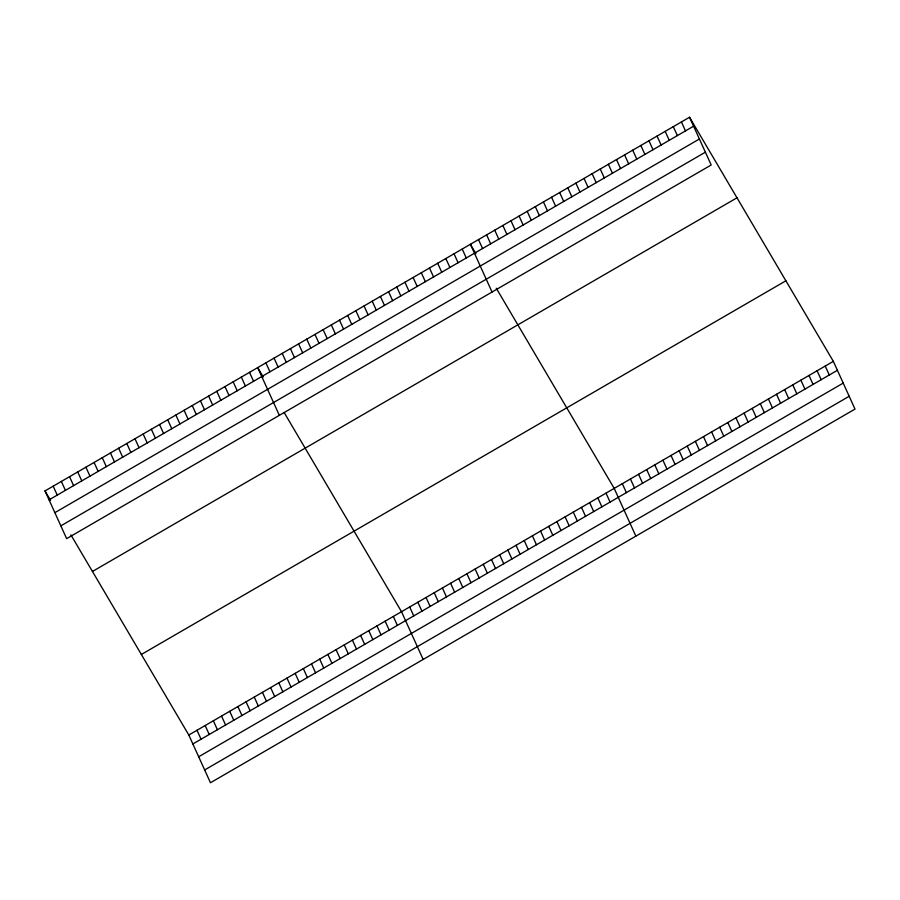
<?xml version="1.0" encoding="UTF-8"?>
<svg xmlns="http://www.w3.org/2000/svg" width="900" height="900" viewBox="0 0 900 900"><rect width="100%" height="100%" fill="white"/><g stroke="black" fill="none" stroke-linecap="round" stroke-linejoin="round"><path stroke-width="1.35" d="M689.535 117.248L711.191 164.981L66.656 538.65L45 490.916L689.535 117.248L833.344 361.35L855 409.084L210.465 782.752L188.809 735.019L70.886 534.859M49.061 499.86L693.596 126.191M54.866 512.663L699.401 138.994M60.851 525.847L705.386 152.179M92.453 571.466L736.999 197.797M141.356 654.469L785.891 280.8M188.809 735.019L833.344 361.35M192.87 743.962L837.405 370.294M198.675 756.765L843.21 383.096M204.66 769.95L849.195 396.281M475.942 253.71L470.396 244.294L492.041 292.027M496.282 288.236L614.205 488.396L635.861 536.13M263.239 377.021L257.692 367.605L279.349 415.339M284.197 412.594L401.512 611.707L423.157 659.441M45 490.916L50.546 500.332M825.232 366.053L829.283 374.996M817.11 370.766L821.171 379.71M808.999 375.469L813.06 384.412M800.876 380.171L804.938 389.115M681.424 121.95L685.474 130.894M792.765 384.874L796.826 393.817M673.301 126.653L677.363 135.596M784.654 389.588L788.704 398.531M665.19 131.366L669.24 140.31M776.531 394.29L780.592 403.234M657.067 136.069L661.129 145.013M768.42 398.993L772.47 407.936M648.956 140.771L653.006 149.715M760.298 403.706L764.359 412.65M640.834 145.474L644.895 154.417M752.186 408.409L756.236 417.353M632.722 150.188L636.784 159.131M744.064 413.111L748.125 422.055M624.6 154.89L628.661 163.834M735.952 417.814L740.002 426.757M616.489 159.593L620.55 168.536M727.83 422.527L731.891 431.471M608.377 164.295L612.428 173.239M719.719 427.23L723.78 436.174M600.255 169.009L604.316 177.953M711.596 431.933L715.658 440.876M592.144 173.711L596.194 182.655M703.485 436.635L707.546 445.579M584.021 178.414L588.082 187.357M695.374 441.349L699.424 450.293M575.91 183.127L579.96 192.071M687.251 446.051L691.312 454.995M567.788 187.83L571.849 196.774M679.14 450.754L683.19 459.697M559.676 192.532L563.726 201.476M671.018 455.456L675.079 464.4M551.554 197.235L555.615 206.179M662.906 460.17L666.956 469.114M543.442 201.949L547.504 210.893M654.784 464.873L658.845 473.816M535.32 206.651L539.381 215.595M646.673 469.575L650.722 478.519M527.209 211.354L531.27 220.297M638.55 474.277L642.611 483.221M519.097 216.056L523.148 225M630.439 478.991L634.5 487.935M510.975 220.77L515.036 229.714M622.316 483.694L626.377 492.637M502.864 225.472L506.914 234.416M494.741 230.175L498.803 239.119M606.026 493.144L610.076 502.088M486.63 234.877L490.68 243.821M597.847 497.88L601.898 506.824M478.507 239.591L482.569 248.535M589.658 502.627L593.719 511.571M581.479 507.375L585.54 516.319M462.218 249.041L466.267 257.985M573.3 512.111L577.361 521.055M454.027 253.778L458.089 262.721M565.121 516.859L569.183 525.803M445.849 258.525L449.91 267.469M556.942 521.595L560.993 530.539M437.67 263.261L441.731 272.205M548.764 526.342L552.814 535.286M429.491 268.009L433.553 276.952M540.574 531.079L544.635 540.023M421.312 272.745L425.363 281.689M532.395 535.826L536.456 544.77M413.134 277.493L417.184 286.436M524.216 540.574L528.278 549.517M404.944 282.24L409.005 291.184M516.038 545.31L520.099 554.254M396.765 286.976L400.826 295.92M507.859 550.058L511.909 559.001M388.586 291.724L392.647 300.668M499.68 554.794L503.73 563.738M380.407 296.46L384.469 305.404M491.49 559.541L495.551 568.485M372.229 301.207L376.279 310.151M483.311 564.278L487.373 573.221M364.05 305.944L368.1 314.887M475.132 569.025L479.194 577.969M355.86 310.691L359.921 319.635M466.954 573.773L471.015 582.716M347.681 315.439L351.743 324.382M458.775 578.509L462.825 587.452M339.502 320.175L343.564 329.119M450.596 583.256L454.646 592.2M331.324 324.923L335.385 333.866M442.406 587.992L446.468 596.936M323.145 329.659L327.195 338.603M434.228 592.74L438.289 601.684M314.966 334.406L319.016 343.35M426.049 597.476L430.11 606.431M306.776 339.142L310.838 348.086M417.87 602.224L421.931 611.168M298.598 343.89L302.659 352.834M409.691 606.971L413.741 615.915M290.419 348.637L294.48 357.581M282.24 353.374L286.301 362.317M393.322 616.455L397.384 625.399M274.061 358.121L278.111 367.065M385.144 621.191L389.205 630.135M265.882 362.858L269.933 371.801M376.965 625.939L381.026 634.883M368.786 630.686L372.848 639.63M249.514 372.341L253.575 381.285M360.608 635.423L364.657 644.366M241.335 377.089L245.396 386.032M352.429 640.17L356.479 649.114M233.156 381.836L237.218 390.78M344.239 644.906L348.3 653.85M224.977 386.572L229.028 395.516M336.06 649.654L340.121 658.597M216.799 391.32L220.849 400.264M327.881 654.39L331.942 663.334M208.609 396.056L212.67 405M319.702 659.137L323.764 668.081M200.43 400.804L204.491 409.748M311.524 663.885L315.574 672.829M192.251 405.551L196.312 414.495M303.345 668.621L307.395 677.565M184.072 410.287L188.134 419.231M295.155 673.369L299.216 682.312M175.894 415.035L179.944 423.979M286.976 678.105L291.037 687.049M167.715 419.771L171.765 428.715M278.798 682.852L282.859 691.796M159.525 424.519L163.586 433.463M270.619 687.589L274.68 696.533M151.346 429.255L155.407 438.199M262.44 692.336L266.49 701.28M143.168 434.002L147.229 442.946M254.261 697.084L258.311 706.028M134.989 438.75L139.039 447.694M246.071 701.82L250.132 710.764M126.81 443.486L130.86 452.43M237.893 706.567L241.954 715.511M118.631 448.234L122.681 457.178M229.714 711.304L233.775 720.248M110.441 452.97L114.502 461.914M221.535 716.051L225.596 724.995M102.263 457.718L106.324 466.661M213.356 720.788L217.406 729.731M94.084 462.454L98.145 471.397M205.178 725.535L209.227 734.479M85.905 467.201L89.955 476.145M196.987 730.283L201.049 739.226M77.726 471.949L81.776 480.892M69.547 476.685L73.597 485.629M61.358 481.433L65.419 490.376M53.179 486.169L57.24 495.113"/></g></svg>
